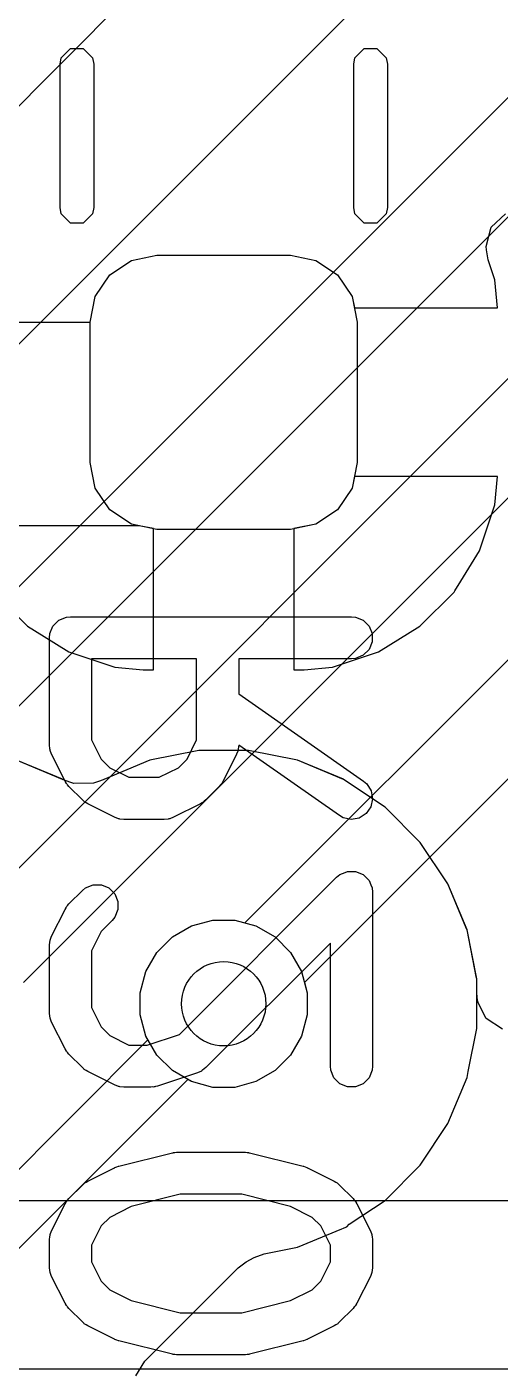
# Model space of a CAD drawing. Header units: inches. Extents: x 1.3 to 5.24, y -7.03 to -1.12.
# Drawn here: x 1.8425 to 1.9088, y -4.9333 to -4.7451 of the extents above; entities that cross this region are included whole.
import ezdxf

# ---------------------------------------------------------------- set-up
doc = ezdxf.new("R2010")
doc.units = ezdxf.units.IN
doc.header["$MEASUREMENT"] = 0
for name, color, linetype, true_color in [('B.Cu', 153, 'CONTINUOUS', 0x4d7fc4), ('B.Mask', 4, 'CONTINUOUS', 0x02ffee), ('B.Paste', 132, 'CONTINUOUS', 0x00c2c2), ('B.Silkscreen', 31, 'CONTINUOUS', 0xe8b2a7), ('F.Cu', 13, 'CONTINUOUS', 0xc83434), ('In1.Cu', 91, 'CONTINUOUS', 0x7fc87f), ('In2.Cu', 33, 'CONTINUOUS', 0xce7d2c)]:
    doc.layers.add(name, color=color, linetype=linetype, true_color=true_color)

msp = doc.modelspace()

# ---------------------------------------------------------------- linework, layer by layer
at = {"layer": 'B.Cu', "linetype": 'CONTINUOUS'}
for p, q in [((1.90755, -4.77315), (1.90956, -4.77128)), ((1.90686, -4.77582), (1.90755, -4.77315)), ((1.90688, -4.77632), (1.90686, -4.77582)), ((1.85412, -4.77981), (1.85715, -4.77778)), ((1.85715, -4.77778), (1.86073, -4.77707)), ((1.86073, -4.77707), (1.87943, -4.77707)), ((1.87943, -4.77707), (1.88301, -4.77778)), ((1.88301, -4.77778), (1.88604, -4.77981)), ((1.90712, -4.77769), (1.90688, -4.77632)), ((1.90806, -4.78051), (1.90712, -4.77769)), ((1.85209, -4.78284), (1.85412, -4.77981)), ((1.88604, -4.77981), (1.88807, -4.78284)), ((1.90846, -4.78445), (1.90806, -4.78051)), ((1.85138, -4.78642), (1.85209, -4.78284)), ((1.88807, -4.78284), (1.88839, -4.78445)), ((1.88839, -4.78445), (1.90846, -4.78445)), ((1.83169, -4.78642), (1.85138, -4.78642)), ((1.88839, -4.80807), (1.88807, -4.80968)), ((1.90846, -4.80807), (1.88839, -4.80807)), ((1.90806, -4.81201), (1.90846, -4.80807)), ((1.88807, -4.80968), (1.88604, -4.81271)), ((1.90707, -4.81498), (1.90806, -4.81201)), ((1.88604, -4.81271), (1.88301, -4.81474)), ((1.85825, -4.81496), (1.83308, -4.81496)), ((1.86024, -4.81535), (1.85825, -4.81496)), ((1.86024, -4.83514), (1.86024, -4.81535)), ((1.88301, -4.81474), (1.87992, -4.81535)), ((1.87992, -4.81535), (1.87992, -4.83514)), ((1.90602, -4.81816), (1.90707, -4.81498)), ((1.90329, -4.82273), (1.90592, -4.81846)), ((1.90592, -4.81846), (1.90602, -4.81816)), ((1.90592, -4.81846), (1.90592, -4.81846)), ((1.90248, -4.82404), (1.90329, -4.82273)), ((1.8378, -4.82423), (1.8426, -4.82903)), ((1.89756, -4.82903), (1.90236, -4.82423)), ((1.90236, -4.82423), (1.90248, -4.82404)), ((1.90236, -4.82423), (1.90236, -4.82423)), ((1.8426, -4.82903), (1.8426, -4.82903)), ((1.8426, -4.82903), (1.8426, -4.82903)), ((1.8426, -4.82903), (1.8426, -4.82903)), ((1.8426, -4.82903), (1.8426, -4.82903)), ((1.8426, -4.82903), (1.8426, -4.82903)), ((1.8426, -4.82903), (1.84491, -4.83046)), ((1.84491, -4.83046), (1.84837, -4.8326)), ((1.89178, -4.8326), (1.89756, -4.82903)), ((1.89756, -4.82903), (1.89756, -4.82903)), ((1.84837, -4.8326), (1.84837, -4.8326)), ((1.84837, -4.8326), (1.85482, -4.83473)), ((1.88534, -4.83473), (1.89178, -4.8326)), ((1.89178, -4.8326), (1.89178, -4.8326)), ((1.85482, -4.83473), (1.85879, -4.83514)), ((1.85879, -4.83514), (1.86024, -4.83514)), ((1.87992, -4.83514), (1.88136, -4.83514)), ((1.88136, -4.83514), (1.88534, -4.83473)), ((1.88136, -4.83514), (1.88136, -4.83514)), ((1.88136, -4.83514), (1.88136, -4.83514)), ((1.8475, -4.85047), (1.84105, -4.8478)), ((1.85974, -4.8478), (1.85329, -4.85047)), ((1.86659, -4.84644), (1.85974, -4.8478)), ((1.85974, -4.8478), (1.85974, -4.8478)), ((1.85974, -4.8478), (1.85974, -4.8478)), ((1.87357, -4.84644), (1.86659, -4.84644)), ((1.86659, -4.84644), (1.86659, -4.84644)), ((1.86659, -4.84644), (1.86659, -4.84644)), ((1.88042, -4.8478), (1.87357, -4.84644)), ((1.87357, -4.84644), (1.87357, -4.84644)), ((1.87357, -4.84644), (1.87357, -4.84644)), ((1.88687, -4.85047), (1.88042, -4.8478)), ((1.88042, -4.8478), (1.88042, -4.8478)), ((1.88042, -4.8478), (1.88042, -4.8478)), ((1.84761, -4.85052), (1.8475, -4.85047)), ((1.8475, -4.85047), (1.8475, -4.85047)), ((1.8475, -4.85047), (1.8475, -4.85047)), ((1.84762, -4.85052), (1.84761, -4.85052)), ((1.84851, -4.85087), (1.84762, -4.85052)), ((1.8491, -4.85103), (1.84851, -4.85087)), ((1.85185, -4.85099), (1.8491, -4.85103)), ((1.8491, -4.85103), (1.8491, -4.85103)), ((1.8491, -4.85103), (1.8491, -4.85103)), ((1.8491, -4.85103), (1.8491, -4.85103)), ((1.85256, -4.85076), (1.85185, -4.85099)), ((1.8532, -4.85051), (1.85256, -4.85076)), ((1.85329, -4.85047), (1.8532, -4.85051)), ((1.89268, -4.85435), (1.88687, -4.85047)), ((1.88687, -4.85047), (1.88687, -4.85047)), ((1.88687, -4.85047), (1.88687, -4.85047)), ((1.88687, -4.85047), (1.88687, -4.85047)), ((1.88687, -4.85047), (1.88687, -4.85047)), ((1.89762, -4.85929), (1.89268, -4.85435)), ((1.89268, -4.85435), (1.89268, -4.85435)), ((1.89268, -4.85435), (1.89268, -4.85435)), ((1.9015, -4.8651), (1.89762, -4.85929)), ((1.89762, -4.85929), (1.89762, -4.85929)), ((1.89762, -4.85929), (1.89762, -4.85929)), ((1.90332, -4.86949), (1.9015, -4.8651)), ((1.9015, -4.8651), (1.9015, -4.8651)), ((1.9015, -4.8651), (1.9015, -4.8651)), ((1.86556, -4.87098), (1.86854, -4.87018)), ((1.86854, -4.87018), (1.87162, -4.87018)), ((1.87162, -4.87018), (1.8746, -4.87098)), ((1.90415, -4.87151), (1.90332, -4.86949)), ((1.90332, -4.86949), (1.90332, -4.86949)), ((1.86289, -4.87252), (1.86556, -4.87098)), ((1.8746, -4.87098), (1.87727, -4.87252)), ((1.90417, -4.87155), (1.90415, -4.87151)), ((1.90415, -4.87151), (1.90415, -4.87151)), ((1.90553, -4.8784), (1.90417, -4.87155)), ((1.90417, -4.87155), (1.90417, -4.87155)), ((1.90417, -4.87155), (1.90417, -4.87155)), ((1.86071, -4.8747), (1.86289, -4.87252)), ((1.87727, -4.87252), (1.87945, -4.8747)), ((1.85917, -4.87737), (1.86071, -4.8747)), ((1.87945, -4.8747), (1.88099, -4.87737)), ((1.85837, -4.88035), (1.85917, -4.87737)), ((1.88099, -4.87737), (1.88179, -4.88035)), ((1.90553, -4.88538), (1.90553, -4.8784)), ((1.90553, -4.8784), (1.90553, -4.8784)), ((1.85837, -4.88343), (1.85837, -4.88035)), ((1.88179, -4.88035), (1.88179, -4.88343)), ((1.85917, -4.88641), (1.85837, -4.88343)), ((1.88179, -4.88343), (1.88099, -4.88641)), ((1.90434, -4.89136), (1.90553, -4.88538)), ((1.90553, -4.88538), (1.90553, -4.88538)), ((1.82694, -4.91946), (1.85947, -4.88693)), ((1.85947, -4.88693), (1.85917, -4.88641)), ((1.88099, -4.88641), (1.87945, -4.88908)), ((1.87945, -4.88908), (1.87727, -4.89126)), ((1.86504, -4.8925), (1.83366, -4.92387)), ((1.86556, -4.8928), (1.86504, -4.8925)), ((1.86854, -4.8936), (1.86556, -4.8928)), ((1.8746, -4.8928), (1.87162, -4.8936)), ((1.87727, -4.89126), (1.8746, -4.8928)), ((1.9015, -4.89868), (1.90417, -4.89223)), ((1.90417, -4.89223), (1.90434, -4.89136)), ((1.87162, -4.8936), (1.86854, -4.8936)), ((1.89762, -4.90449), (1.9015, -4.89868)), ((1.89268, -4.90943), (1.89762, -4.90449)), ((1.88768, -4.91277), (1.89268, -4.90943)), ((1.88042, -4.91598), (1.88663, -4.91341)), ((1.88663, -4.91341), (1.88687, -4.91331)), ((1.88687, -4.91331), (1.88696, -4.91327)), ((1.88687, -4.91331), (1.88687, -4.91331)), ((1.88687, -4.91331), (1.88687, -4.91331)), ((1.88687, -4.91331), (1.88687, -4.91331)), ((1.88696, -4.91327), (1.88733, -4.91312)), ((1.88696, -4.91327), (1.88696, -4.91327)), ((1.88733, -4.91312), (1.88768, -4.91277)), ((1.87321, -4.91804), (1.87436, -4.91741)), ((1.87436, -4.91741), (1.87574, -4.91691)), ((1.87574, -4.91691), (1.88042, -4.91598)), ((1.85902, -4.93195), (1.8721, -4.91887)), ((1.8721, -4.91887), (1.87321, -4.91804)), ((1.85779, -4.93402), (1.85902, -4.93195))]:
    msp.add_line(p, q, dxfattribs=at)
at = {"layer": 'B.Cu'}
msp.add_circle((1.87008, -4.88189), 0.00591, dxfattribs=at)
at = {"layer": 'B.Mask', "linetype": 'CONTINUOUS'}
for p, q in [((1.85412, -4.77981), (1.85715, -4.77778)), ((1.85715, -4.77778), (1.86073, -4.77707)), ((1.86073, -4.77707), (1.87943, -4.77707)), ((1.87943, -4.77707), (1.88301, -4.77778)), ((1.88301, -4.77778), (1.88604, -4.77981)), ((1.85209, -4.78284), (1.85412, -4.77981)), ((1.88604, -4.77981), (1.88807, -4.78284)), ((1.85138, -4.78642), (1.85209, -4.78284)), ((1.88807, -4.78284), (1.88878, -4.78642)), ((1.85138, -4.8061), (1.85138, -4.78642)), ((1.88878, -4.78642), (1.88878, -4.8061)), ((1.85209, -4.80968), (1.85138, -4.8061)), ((1.88878, -4.8061), (1.88807, -4.80968)), ((1.85412, -4.81271), (1.85209, -4.80968)), ((1.88807, -4.80968), (1.88604, -4.81271)), ((1.85715, -4.81474), (1.85412, -4.81271)), ((1.88604, -4.81271), (1.88301, -4.81474)), ((1.86073, -4.81545), (1.85715, -4.81474)), ((1.87943, -4.81545), (1.86073, -4.81545)), ((1.88301, -4.81474), (1.87943, -4.81545))]:
    msp.add_line(p, q, dxfattribs=at)
at = {"layer": 'B.Paste', "linetype": 'CONTINUOUS'}
for p, q in [((1.85412, -4.77981), (1.85715, -4.77778)), ((1.85715, -4.77778), (1.86073, -4.77707)), ((1.86073, -4.77707), (1.87943, -4.77707)), ((1.87943, -4.77707), (1.88301, -4.77778)), ((1.88301, -4.77778), (1.88604, -4.77981)), ((1.85209, -4.78284), (1.85412, -4.77981)), ((1.88604, -4.77981), (1.88807, -4.78284)), ((1.85138, -4.78642), (1.85209, -4.78284)), ((1.88807, -4.78284), (1.88878, -4.78642)), ((1.85138, -4.8061), (1.85138, -4.78642)), ((1.88878, -4.78642), (1.88878, -4.8061)), ((1.85209, -4.80968), (1.85138, -4.8061)), ((1.88878, -4.8061), (1.88807, -4.80968)), ((1.85412, -4.81271), (1.85209, -4.80968)), ((1.88807, -4.80968), (1.88604, -4.81271)), ((1.85715, -4.81474), (1.85412, -4.81271)), ((1.88604, -4.81271), (1.88301, -4.81474)), ((1.86073, -4.81545), (1.85715, -4.81474)), ((1.87943, -4.81545), (1.86073, -4.81545)), ((1.88301, -4.81474), (1.87943, -4.81545))]:
    msp.add_line(p, q, dxfattribs=at)
at = {"layer": 'B.Silkscreen', "linetype": 'CONTINUOUS'}
for p, q in [((1.84715, -4.75031), (1.84733, -4.7494)), ((1.84733, -4.7494), (1.8486, -4.74812)), ((1.8486, -4.74812), (1.85041, -4.74812)), ((1.85041, -4.74812), (1.85169, -4.7494)), ((1.85169, -4.7494), (1.85187, -4.75031)), ((1.88829, -4.75031), (1.88847, -4.7494)), ((1.88847, -4.7494), (1.88975, -4.74812)), ((1.88975, -4.74812), (1.89155, -4.74812)), ((1.89155, -4.74812), (1.89283, -4.7494)), ((1.89283, -4.7494), (1.89301, -4.75031)), ((1.84715, -4.77036), (1.84715, -4.75031)), ((1.85187, -4.75031), (1.85187, -4.77036)), ((1.88829, -4.77036), (1.88829, -4.75031)), ((1.89301, -4.75031), (1.89301, -4.77036)), ((1.84733, -4.77127), (1.84715, -4.77036)), ((1.85187, -4.77036), (1.85169, -4.77127)), ((1.88847, -4.77127), (1.88829, -4.77036)), ((1.89301, -4.77036), (1.89283, -4.77127)), ((1.8486, -4.77255), (1.84733, -4.77127)), ((1.85169, -4.77127), (1.85041, -4.77255)), ((1.88975, -4.77255), (1.88847, -4.77127)), ((1.89283, -4.77127), (1.89155, -4.77255)), ((1.85041, -4.77255), (1.8486, -4.77255)), ((1.89155, -4.77255), (1.88975, -4.77255)), ((1.84616, -4.829), (1.84697, -4.82818)), ((1.84697, -4.82818), (1.84804, -4.82774)), ((1.84804, -4.82774), (1.84861, -4.82769)), ((1.84861, -4.82769), (1.88799, -4.82769)), ((1.88799, -4.82769), (1.88856, -4.82774)), ((1.88856, -4.82774), (1.88963, -4.82818)), ((1.88963, -4.82818), (1.89044, -4.829)), ((1.84566, -4.83064), (1.84572, -4.83006)), ((1.84566, -4.84564), (1.84566, -4.83064)), ((1.84572, -4.83006), (1.84616, -4.829)), ((1.89044, -4.829), (1.89088, -4.83006)), ((1.89088, -4.83006), (1.89088, -4.83121)), ((1.89044, -4.83228), (1.88963, -4.83309)), ((1.89088, -4.83121), (1.89044, -4.83228)), ((1.86628, -4.83359), (1.85157, -4.83359)), ((1.85157, -4.83359), (1.85157, -4.84494)), ((1.86628, -4.84494), (1.86628, -4.83359)), ((1.88799, -4.83359), (1.87219, -4.83359)), ((1.87219, -4.83359), (1.87219, -4.83847)), ((1.88856, -4.83353), (1.88799, -4.83359)), ((1.88963, -4.83309), (1.88856, -4.83353)), ((1.87219, -4.83847), (1.88968, -4.85072)), ((1.84572, -4.84621), (1.84566, -4.84564)), ((1.85157, -4.84494), (1.85292, -4.84764)), ((1.86494, -4.84764), (1.86628, -4.84494)), ((1.87219, -4.84568), (1.87213, -4.84621)), ((1.88629, -4.85555), (1.87219, -4.84568)), ((1.84576, -4.84631), (1.84572, -4.84621)), ((1.84577, -4.84642), (1.84576, -4.84631)), ((1.84597, -4.84696), (1.84577, -4.84642)), ((1.84785, -4.85071), (1.84597, -4.84696)), ((1.85292, -4.84764), (1.85411, -4.84883)), ((1.86374, -4.84883), (1.86494, -4.84764)), ((1.87188, -4.84696), (1.87, -4.85071)), ((1.87209, -4.84642), (1.87188, -4.84696)), ((1.87213, -4.84621), (1.87209, -4.84631)), ((1.87209, -4.84631), (1.87209, -4.84642)), ((1.85411, -4.84883), (1.85681, -4.85018)), ((1.86104, -4.85018), (1.86374, -4.84883)), ((1.848, -4.85095), (1.84785, -4.85071)), ((1.84803, -4.85103), (1.848, -4.85095)), ((1.8481, -4.85111), (1.84803, -4.85103)), ((1.84816, -4.8512), (1.8481, -4.85111)), ((1.84822, -4.85125), (1.84816, -4.8512)), ((1.8484, -4.85147), (1.84822, -4.85125)), ((1.85028, -4.85335), (1.8484, -4.85147)), ((1.85681, -4.85018), (1.86104, -4.85018)), ((1.86945, -4.85147), (1.86758, -4.85335)), ((1.86964, -4.85125), (1.86945, -4.85147)), ((1.8697, -4.8512), (1.86964, -4.85125)), ((1.86975, -4.85111), (1.8697, -4.8512)), ((1.86982, -4.85103), (1.86975, -4.85111)), ((1.86985, -4.85095), (1.86982, -4.85103)), ((1.87, -4.85071), (1.86985, -4.85095)), ((1.88968, -4.85072), (1.89012, -4.85109)), ((1.89012, -4.85109), (1.89074, -4.85206)), ((1.8505, -4.85353), (1.85028, -4.85335)), ((1.86758, -4.85335), (1.86735, -4.85353)), ((1.89094, -4.8532), (1.89069, -4.85432)), ((1.89074, -4.85206), (1.89094, -4.8532)), ((1.85055, -4.85359), (1.8505, -4.85353)), ((1.85064, -4.85365), (1.85055, -4.85359)), ((1.85072, -4.85372), (1.85064, -4.85365)), ((1.8508, -4.85375), (1.85072, -4.85372)), ((1.85104, -4.8539), (1.8508, -4.85375)), ((1.85479, -4.85578), (1.85104, -4.8539)), ((1.86681, -4.8539), (1.86306, -4.85578)), ((1.86706, -4.85375), (1.86681, -4.8539)), ((1.86713, -4.85372), (1.86706, -4.85375)), ((1.86721, -4.85365), (1.86713, -4.85372)), ((1.8673, -4.85359), (1.86721, -4.85365)), ((1.86735, -4.85353), (1.8673, -4.85359)), ((1.89003, -4.85527), (1.88906, -4.85589)), ((1.89069, -4.85432), (1.89003, -4.85527)), ((1.85533, -4.85598), (1.85479, -4.85578)), ((1.85544, -4.85599), (1.85533, -4.85598)), ((1.85554, -4.85603), (1.85544, -4.85599)), ((1.85611, -4.85609), (1.85554, -4.85603)), ((1.86174, -4.85609), (1.85611, -4.85609)), ((1.86231, -4.85603), (1.86174, -4.85609)), ((1.86241, -4.85599), (1.86231, -4.85603)), ((1.86252, -4.85598), (1.86241, -4.85599)), ((1.86306, -4.85578), (1.86252, -4.85598)), ((1.8868, -4.85584), (1.88629, -4.85555)), ((1.88792, -4.85609), (1.8868, -4.85584)), ((1.88906, -4.85589), (1.88792, -4.85609)), ((1.86389, -4.88618), (1.8859, -4.86417)), ((1.8859, -4.86417), (1.88634, -4.8638)), ((1.88634, -4.8638), (1.8871, -4.86349)), ((1.8871, -4.86349), (1.88741, -4.86336)), ((1.88741, -4.86336), (1.88856, -4.86336)), ((1.88856, -4.86336), (1.88963, -4.8638)), ((1.88963, -4.8638), (1.89044, -4.86462)), ((1.89044, -4.86462), (1.8907, -4.86524)), ((1.8484, -4.86792), (1.85028, -4.86605)), ((1.85028, -4.86605), (1.85072, -4.86568)), ((1.85072, -4.86568), (1.85179, -4.86524)), ((1.85179, -4.86524), (1.85294, -4.86524)), ((1.85294, -4.86524), (1.854, -4.86568)), ((1.854, -4.86568), (1.85482, -4.86649)), ((1.85482, -4.86649), (1.85526, -4.86756)), ((1.8907, -4.86524), (1.89088, -4.86568)), ((1.89088, -4.86568), (1.89094, -4.86626)), ((1.89094, -4.86626), (1.89094, -4.89063)), ((1.84785, -4.86869), (1.848, -4.86844)), ((1.848, -4.86844), (1.84803, -4.86837)), ((1.84803, -4.86837), (1.8481, -4.86829)), ((1.8481, -4.86829), (1.84816, -4.8682)), ((1.84816, -4.8682), (1.84822, -4.86815)), ((1.84822, -4.86815), (1.8484, -4.86792)), ((1.85526, -4.86756), (1.85526, -4.86871)), ((1.84597, -4.87244), (1.84785, -4.86869)), ((1.85445, -4.87022), (1.85292, -4.87176)), ((1.85482, -4.86977), (1.85445, -4.87022)), ((1.85526, -4.86871), (1.85482, -4.86977)), ((1.85292, -4.87176), (1.85157, -4.87446)), ((1.84566, -4.87376), (1.84572, -4.87318)), ((1.84566, -4.88313), (1.84566, -4.87376)), ((1.84572, -4.87318), (1.84576, -4.87308)), ((1.84576, -4.87308), (1.84577, -4.87298)), ((1.84577, -4.87298), (1.84597, -4.87244)), ((1.88503, -4.87339), (1.86758, -4.89084)), ((1.88503, -4.89063), (1.88503, -4.87339)), ((1.85157, -4.87446), (1.85157, -4.88243)), ((1.84572, -4.88371), (1.84566, -4.88313)), ((1.85157, -4.88243), (1.85292, -4.88513)), ((1.84576, -4.88381), (1.84572, -4.88371)), ((1.84577, -4.88391), (1.84576, -4.88381)), ((1.84597, -4.88445), (1.84577, -4.88391)), ((1.84785, -4.8882), (1.84597, -4.88445)), ((1.85292, -4.88513), (1.85411, -4.88633)), ((1.85411, -4.88633), (1.85681, -4.88768)), ((1.85938, -4.88768), (1.86389, -4.88618)), ((1.848, -4.88845), (1.84785, -4.8882)), ((1.84803, -4.88852), (1.848, -4.88845)), ((1.8481, -4.8886), (1.84803, -4.88852)), ((1.84816, -4.88869), (1.8481, -4.8886)), ((1.84822, -4.88874), (1.84816, -4.88869)), ((1.8484, -4.88897), (1.84822, -4.88874)), ((1.85028, -4.89084), (1.8484, -4.88897)), ((1.85681, -4.88768), (1.85938, -4.88768)), ((1.8505, -4.89103), (1.85028, -4.89084)), ((1.85055, -4.89109), (1.8505, -4.89103)), ((1.85064, -4.89114), (1.85055, -4.89109)), ((1.86758, -4.89084), (1.86713, -4.89121)), ((1.88509, -4.89121), (1.88503, -4.89063)), ((1.89094, -4.89063), (1.89088, -4.89121)), ((1.85072, -4.89121), (1.85064, -4.89114)), ((1.8508, -4.89124), (1.85072, -4.89121)), ((1.85104, -4.8914), (1.8508, -4.89124)), ((1.85479, -4.89327), (1.85104, -4.8914)), ((1.86642, -4.89156), (1.8608, -4.89343)), ((1.86695, -4.89132), (1.86642, -4.89156)), ((1.86703, -4.89125), (1.86695, -4.89132)), ((1.86713, -4.89121), (1.86703, -4.89125)), ((1.88553, -4.89227), (1.88509, -4.89121)), ((1.88634, -4.89309), (1.88553, -4.89227)), ((1.89044, -4.89227), (1.88963, -4.89309)), ((1.89088, -4.89121), (1.89044, -4.89227)), ((1.85533, -4.89348), (1.85479, -4.89327)), ((1.85544, -4.89349), (1.85533, -4.89348)), ((1.85554, -4.89353), (1.85544, -4.89349)), ((1.85611, -4.89358), (1.85554, -4.89353)), ((1.85986, -4.89358), (1.85611, -4.89358)), ((1.86016, -4.89355), (1.85986, -4.89358)), ((1.86023, -4.89356), (1.86016, -4.89355)), ((1.86034, -4.89354), (1.86023, -4.89356)), ((1.86044, -4.89353), (1.86034, -4.89354)), ((1.86051, -4.8935), (1.86044, -4.89353)), ((1.8608, -4.89343), (1.86051, -4.8935)), ((1.88741, -4.89353), (1.88634, -4.89309)), ((1.88856, -4.89353), (1.88741, -4.89353)), ((1.88963, -4.89309), (1.88856, -4.89353)), ((1.8554, -4.90464), (1.8629, -4.90276)), ((1.8629, -4.90276), (1.863, -4.90275)), ((1.863, -4.90275), (1.86304, -4.90273)), ((1.86304, -4.90273), (1.86325, -4.90271)), ((1.86325, -4.90271), (1.86347, -4.90268)), ((1.86347, -4.90268), (1.86351, -4.90269)), ((1.86351, -4.90269), (1.86361, -4.90268)), ((1.86361, -4.90268), (1.87299, -4.90268)), ((1.87299, -4.90268), (1.87309, -4.90269)), ((1.87309, -4.90269), (1.87313, -4.90268)), ((1.87313, -4.90268), (1.87335, -4.90271)), ((1.87335, -4.90271), (1.87356, -4.90273)), ((1.87356, -4.90273), (1.8736, -4.90275)), ((1.8736, -4.90275), (1.8737, -4.90276)), ((1.8737, -4.90276), (1.8812, -4.90464)), ((1.85104, -4.90674), (1.85479, -4.90486)), ((1.85479, -4.90486), (1.85484, -4.90485)), ((1.85484, -4.90485), (1.85485, -4.90483)), ((1.85485, -4.90483), (1.85509, -4.90475)), ((1.85509, -4.90475), (1.85533, -4.90466)), ((1.85533, -4.90466), (1.85536, -4.90465)), ((1.85536, -4.90465), (1.8554, -4.90464)), ((1.8812, -4.90464), (1.88124, -4.90465)), ((1.88124, -4.90465), (1.88127, -4.90466)), ((1.88127, -4.90466), (1.88151, -4.90475)), ((1.88151, -4.90475), (1.88175, -4.90483)), ((1.88175, -4.90483), (1.88176, -4.90485)), ((1.88176, -4.90485), (1.88181, -4.90486)), ((1.88181, -4.90486), (1.88556, -4.90674)), ((1.8484, -4.90917), (1.85028, -4.90729)), ((1.85028, -4.90729), (1.8505, -4.9071)), ((1.8505, -4.9071), (1.85055, -4.90705)), ((1.85055, -4.90705), (1.85064, -4.90699)), ((1.85064, -4.90699), (1.85072, -4.90692)), ((1.85072, -4.90692), (1.8508, -4.90689)), ((1.8508, -4.90689), (1.85104, -4.90674)), ((1.88556, -4.90674), (1.8858, -4.90689)), ((1.8858, -4.90689), (1.88588, -4.90692)), ((1.88588, -4.90692), (1.88596, -4.90699)), ((1.88596, -4.90699), (1.88605, -4.90705)), ((1.88605, -4.90705), (1.8861, -4.9071)), ((1.8861, -4.9071), (1.88632, -4.90729)), ((1.88632, -4.90729), (1.8882, -4.90917)), ((1.84597, -4.91368), (1.84785, -4.90993)), ((1.84785, -4.90993), (1.848, -4.90968)), ((1.848, -4.90968), (1.84803, -4.90961)), ((1.84803, -4.90961), (1.8481, -4.90953)), ((1.8481, -4.90953), (1.84816, -4.90944)), ((1.84816, -4.90944), (1.84822, -4.90939)), ((1.84822, -4.90939), (1.8484, -4.90917)), ((1.86398, -4.90858), (1.85714, -4.91029)), ((1.87262, -4.90858), (1.86398, -4.90858)), ((1.87946, -4.91029), (1.87262, -4.90858)), ((1.8882, -4.90917), (1.88838, -4.90939)), ((1.88838, -4.90939), (1.88844, -4.90944)), ((1.88844, -4.90944), (1.8885, -4.90953)), ((1.8885, -4.90953), (1.88857, -4.90961)), ((1.88857, -4.90961), (1.8886, -4.90968)), ((1.8886, -4.90968), (1.88875, -4.90993)), ((1.88875, -4.90993), (1.89063, -4.91368)), ((1.85411, -4.91181), (1.85292, -4.913)), ((1.85714, -4.91029), (1.85411, -4.91181)), ((1.88249, -4.91181), (1.87946, -4.91029)), ((1.88368, -4.913), (1.88249, -4.91181)), ((1.84577, -4.91422), (1.84597, -4.91368)), ((1.85292, -4.913), (1.85157, -4.9157)), ((1.88503, -4.9157), (1.88368, -4.913)), ((1.89063, -4.91368), (1.89083, -4.91422)), ((1.84566, -4.915), (1.84572, -4.91443)), ((1.84566, -4.91875), (1.84566, -4.915)), ((1.84572, -4.91443), (1.84576, -4.91433)), ((1.84576, -4.91433), (1.84577, -4.91422)), ((1.89083, -4.91422), (1.89084, -4.91433)), ((1.89084, -4.91433), (1.89088, -4.91443)), ((1.89088, -4.91443), (1.89094, -4.915)), ((1.89094, -4.915), (1.89094, -4.91875)), ((1.85157, -4.9157), (1.85157, -4.91806)), ((1.88503, -4.91806), (1.88503, -4.9157)), ((1.84572, -4.91933), (1.84566, -4.91875)), ((1.84576, -4.91943), (1.84572, -4.91933)), ((1.85157, -4.91806), (1.85292, -4.92075)), ((1.88368, -4.92075), (1.88503, -4.91806)), ((1.89088, -4.91933), (1.89084, -4.91943)), ((1.89094, -4.91875), (1.89088, -4.91933)), ((1.84577, -4.91953), (1.84576, -4.91943)), ((1.84597, -4.92007), (1.84577, -4.91953)), ((1.84785, -4.92382), (1.84597, -4.92007)), ((1.85292, -4.92075), (1.85411, -4.92195)), ((1.88249, -4.92195), (1.88368, -4.92075)), ((1.89063, -4.92007), (1.88875, -4.92382)), ((1.89083, -4.91953), (1.89063, -4.92007)), ((1.89084, -4.91943), (1.89083, -4.91953)), ((1.85411, -4.92195), (1.85714, -4.92347)), ((1.87946, -4.92347), (1.88249, -4.92195)), ((1.848, -4.92407), (1.84785, -4.92382)), ((1.84803, -4.92414), (1.848, -4.92407)), ((1.8481, -4.92422), (1.84803, -4.92414)), ((1.84816, -4.92431), (1.8481, -4.92422)), ((1.84822, -4.92436), (1.84816, -4.92431)), ((1.8484, -4.92459), (1.84822, -4.92436)), ((1.85028, -4.92646), (1.8484, -4.92459)), ((1.85714, -4.92347), (1.86398, -4.92517)), ((1.87262, -4.92517), (1.87946, -4.92347)), ((1.8882, -4.92459), (1.88632, -4.92646)), ((1.88838, -4.92436), (1.8882, -4.92459)), ((1.88844, -4.92431), (1.88838, -4.92436)), ((1.8885, -4.92422), (1.88844, -4.92431)), ((1.88857, -4.92414), (1.8885, -4.92422)), ((1.8886, -4.92407), (1.88857, -4.92414)), ((1.88875, -4.92382), (1.8886, -4.92407)), ((1.8505, -4.92665), (1.85028, -4.92646)), ((1.85055, -4.92671), (1.8505, -4.92665)), ((1.85064, -4.92677), (1.85055, -4.92671)), ((1.85072, -4.92683), (1.85064, -4.92677)), ((1.8508, -4.92686), (1.85072, -4.92683)), ((1.85104, -4.92702), (1.8508, -4.92686)), ((1.86398, -4.92517), (1.87262, -4.92517)), ((1.8858, -4.92686), (1.88556, -4.92702)), ((1.88588, -4.92683), (1.8858, -4.92686)), ((1.88596, -4.92677), (1.88588, -4.92683)), ((1.88605, -4.92671), (1.88596, -4.92677)), ((1.8861, -4.92665), (1.88605, -4.92671)), ((1.88632, -4.92646), (1.8861, -4.92665)), ((1.85479, -4.92889), (1.85104, -4.92702)), ((1.88556, -4.92702), (1.88181, -4.92889)), ((1.85484, -4.92891), (1.85479, -4.92889)), ((1.85485, -4.92892), (1.85484, -4.92891)), ((1.85509, -4.92901), (1.85485, -4.92892)), ((1.85533, -4.9291), (1.85509, -4.92901)), ((1.85536, -4.9291), (1.85533, -4.9291)), ((1.8554, -4.92912), (1.85536, -4.9291)), ((1.8629, -4.93099), (1.8554, -4.92912)), ((1.8812, -4.92912), (1.8737, -4.93099)), ((1.88124, -4.9291), (1.8812, -4.92912)), ((1.88127, -4.9291), (1.88124, -4.9291)), ((1.88151, -4.92901), (1.88127, -4.9291)), ((1.88175, -4.92892), (1.88151, -4.92901)), ((1.88176, -4.92891), (1.88175, -4.92892)), ((1.88181, -4.92889), (1.88176, -4.92891)), ((1.863, -4.93101), (1.8629, -4.93099)), ((1.86304, -4.93102), (1.863, -4.93101)), ((1.86325, -4.93104), (1.86304, -4.93102)), ((1.86347, -4.93108), (1.86325, -4.93104)), ((1.86351, -4.93107), (1.86347, -4.93108)), ((1.86361, -4.93108), (1.86351, -4.93107)), ((1.87299, -4.93108), (1.86361, -4.93108)), ((1.87309, -4.93107), (1.87299, -4.93108)), ((1.87313, -4.93108), (1.87309, -4.93107)), ((1.87335, -4.93104), (1.87313, -4.93108)), ((1.87356, -4.93102), (1.87335, -4.93104)), ((1.8736, -4.93101), (1.87356, -4.93102)), ((1.8737, -4.93099), (1.8736, -4.93101))]:
    msp.add_line(p, q, dxfattribs=at)
at = {"layer": 'F.Cu', "linetype": 'CONTINUOUS'}
for p, q in [((1.84748, -4.85046), (1.84105, -4.8478)), ((1.85974, -4.8478), (1.85329, -4.85047)), ((1.86659, -4.84644), (1.85974, -4.8478)), ((1.85974, -4.8478), (1.85974, -4.8478)), ((1.85974, -4.8478), (1.85974, -4.8478)), ((1.87357, -4.84644), (1.86659, -4.84644)), ((1.86659, -4.84644), (1.86659, -4.84644)), ((1.86659, -4.84644), (1.86659, -4.84644)), ((1.88042, -4.8478), (1.87357, -4.84644)), ((1.87357, -4.84644), (1.87357, -4.84644)), ((1.87357, -4.84644), (1.87357, -4.84644)), ((1.88685, -4.85046), (1.88042, -4.8478)), ((1.88042, -4.8478), (1.88042, -4.8478)), ((1.88042, -4.8478), (1.88042, -4.8478)), ((1.8475, -4.85047), (1.84748, -4.85046)), ((1.84761, -4.85052), (1.8475, -4.85047)), ((1.8475, -4.85047), (1.8475, -4.85047)), ((1.84762, -4.85052), (1.84761, -4.85052)), ((1.84851, -4.85087), (1.84762, -4.85052)), ((1.8491, -4.85103), (1.84851, -4.85087)), ((1.85185, -4.85099), (1.8491, -4.85103)), ((1.8491, -4.85103), (1.8491, -4.85103)), ((1.8491, -4.85103), (1.8491, -4.85103)), ((1.8491, -4.85103), (1.8491, -4.85103)), ((1.85256, -4.85076), (1.85185, -4.85099)), ((1.8532, -4.85051), (1.85256, -4.85076)), ((1.85329, -4.85047), (1.8532, -4.85051)), ((1.88687, -4.85047), (1.88685, -4.85046)), ((1.89268, -4.85435), (1.88687, -4.85047)), ((1.88687, -4.85047), (1.88687, -4.85047)), ((1.88687, -4.85047), (1.88687, -4.85047)), ((1.88687, -4.85047), (1.88687, -4.85047)), ((1.89762, -4.85929), (1.89268, -4.85435)), ((1.89268, -4.85435), (1.89268, -4.85435)), ((1.89268, -4.85435), (1.89268, -4.85435)), ((1.9015, -4.8651), (1.89762, -4.85929)), ((1.89762, -4.85929), (1.89762, -4.85929)), ((1.89762, -4.85929), (1.89762, -4.85929)), ((1.90417, -4.87155), (1.9015, -4.8651)), ((1.9015, -4.8651), (1.9015, -4.8651)), ((1.86556, -4.87098), (1.86854, -4.87018)), ((1.86854, -4.87018), (1.87162, -4.87018)), ((1.87162, -4.87018), (1.8746, -4.87098)), ((1.86289, -4.87252), (1.86556, -4.87098)), ((1.8746, -4.87098), (1.87727, -4.87252)), ((1.90551, -4.87831), (1.90417, -4.87155)), ((1.90417, -4.87155), (1.90417, -4.87155)), ((1.86071, -4.8747), (1.86289, -4.87252)), ((1.87727, -4.87252), (1.87945, -4.8747)), ((1.85917, -4.87737), (1.86071, -4.8747)), ((1.87945, -4.8747), (1.88099, -4.87737)), ((1.85837, -4.88035), (1.85917, -4.87737)), ((1.88099, -4.87737), (1.88179, -4.88035)), ((1.90553, -4.87839), (1.90551, -4.87831)), ((1.90553, -4.8804), (1.90553, -4.87839)), ((1.85837, -4.88343), (1.85837, -4.88035)), ((1.88179, -4.88035), (1.88179, -4.88343)), ((1.90564, -4.88144), (1.90553, -4.8804)), ((1.90571, -4.88174), (1.90564, -4.88144)), ((1.85917, -4.88641), (1.85837, -4.88343)), ((1.88179, -4.88343), (1.88099, -4.88641)), ((1.90679, -4.8839), (1.90571, -4.88174)), ((1.90684, -4.88395), (1.90679, -4.8839)), ((1.90915, -4.88544), (1.90684, -4.88395)), ((1.90684, -4.88395), (1.90684, -4.88395)), ((1.90684, -4.88395), (1.90684, -4.88395)), ((1.90684, -4.88395), (1.90684, -4.88395)), ((1.86071, -4.88908), (1.85917, -4.88641)), ((1.88099, -4.88641), (1.87945, -4.88908)), ((1.86289, -4.89126), (1.86071, -4.88908)), ((1.87945, -4.88908), (1.87727, -4.89126)), ((1.86556, -4.8928), (1.86289, -4.89126)), ((1.86854, -4.8936), (1.86556, -4.8928)), ((1.8746, -4.8928), (1.87162, -4.8936)), ((1.87727, -4.89126), (1.8746, -4.8928)), ((1.87162, -4.8936), (1.86854, -4.8936)), ((1.75686, -4.90945), (2.18504, -4.90945)), ((2.18504, -4.93307), (1.75197, -4.93307))]:
    msp.add_line(p, q, dxfattribs=at)
at = {"layer": 'F.Cu'}
msp.add_circle((1.87008, -4.88189), 0.00591, dxfattribs=at)
at = {"layer": 'In1.Cu', "linetype": 'CONTINUOUS'}
for p, q in [((1.7633, -4.83417), (2.01921, -4.57826)), ((2.03245, -4.59843), (1.78001, -4.85087)), ((1.86556, -4.87098), (1.86854, -4.87018)), ((1.86854, -4.87018), (1.87162, -4.87018)), ((1.87162, -4.87018), (1.8746, -4.87098)), ((1.86289, -4.87252), (1.86556, -4.87098)), ((1.8746, -4.87098), (1.87727, -4.87252)), ((1.86071, -4.8747), (1.86289, -4.87252)), ((1.87727, -4.87252), (1.87945, -4.8747)), ((1.85917, -4.87737), (1.86071, -4.8747)), ((1.87945, -4.8747), (1.88099, -4.87737)), ((1.85837, -4.88035), (1.85917, -4.87737)), ((1.88099, -4.87737), (1.88179, -4.88035)), ((1.85837, -4.88343), (1.85837, -4.88035)), ((1.88179, -4.88035), (1.88179, -4.88343)), ((1.85917, -4.88641), (1.85837, -4.88343)), ((1.88179, -4.88343), (1.88099, -4.88641)), ((1.86071, -4.88908), (1.85917, -4.88641)), ((1.88099, -4.88641), (1.87945, -4.88908)), ((1.86289, -4.89126), (1.86071, -4.88908)), ((1.87945, -4.88908), (1.87727, -4.89126)), ((1.86556, -4.8928), (1.86289, -4.89126)), ((1.86854, -4.8936), (1.86556, -4.8928)), ((1.8746, -4.8928), (1.87162, -4.8936)), ((1.87727, -4.89126), (1.8746, -4.8928)), ((1.87162, -4.8936), (1.86854, -4.8936))]:
    msp.add_line(p, q, dxfattribs=at)
at = {"layer": 'In1.Cu'}
msp.add_circle((1.87008, -4.88189), 0.00591, dxfattribs=at)
at = {"layer": 'In2.Cu', "linetype": 'CONTINUOUS'}
for p, q in [((1.79431, -4.87056), (2.0037, -4.66118)), ((2.01032, -4.67126), (1.80266, -4.87892)), ((1.83368, -4.87056), (2.0037, -4.70055)), ((2.01032, -4.71063), (1.84203, -4.87892)), ((1.87305, -4.87056), (2.0037, -4.73992)), ((2.01032, -4.75), (1.8814, -4.87892)), ((1.86556, -4.87098), (1.86854, -4.87018)), ((1.86854, -4.87018), (1.87162, -4.87018)), ((1.87162, -4.87018), (1.87305, -4.87056)), ((1.86289, -4.87252), (1.86556, -4.87098)), ((1.86071, -4.8747), (1.86289, -4.87252)), ((1.85917, -4.87737), (1.86071, -4.8747)), ((1.85837, -4.88035), (1.85917, -4.87737)), ((1.8814, -4.87892), (1.88179, -4.88035)), ((1.85837, -4.88343), (1.85837, -4.88035)), ((1.88179, -4.88035), (1.88179, -4.88343)), ((1.85917, -4.88641), (1.85837, -4.88343)), ((1.88179, -4.88343), (1.88099, -4.88641)), ((1.86071, -4.88908), (1.85917, -4.88641)), ((1.88099, -4.88641), (1.87945, -4.88908)), ((1.86289, -4.89126), (1.86071, -4.88908)), ((1.87945, -4.88908), (1.87727, -4.89126)), ((1.86556, -4.8928), (1.86289, -4.89126)), ((1.86854, -4.8936), (1.86556, -4.8928)), ((1.8746, -4.8928), (1.87162, -4.8936)), ((1.87727, -4.89126), (1.8746, -4.8928)), ((1.87162, -4.8936), (1.86854, -4.8936))]:
    msp.add_line(p, q, dxfattribs=at)
at = {"layer": 'In2.Cu'}
msp.add_circle((1.87008, -4.88189), 0.00591, dxfattribs=at)

doc.saveas('drawing.dxf')
